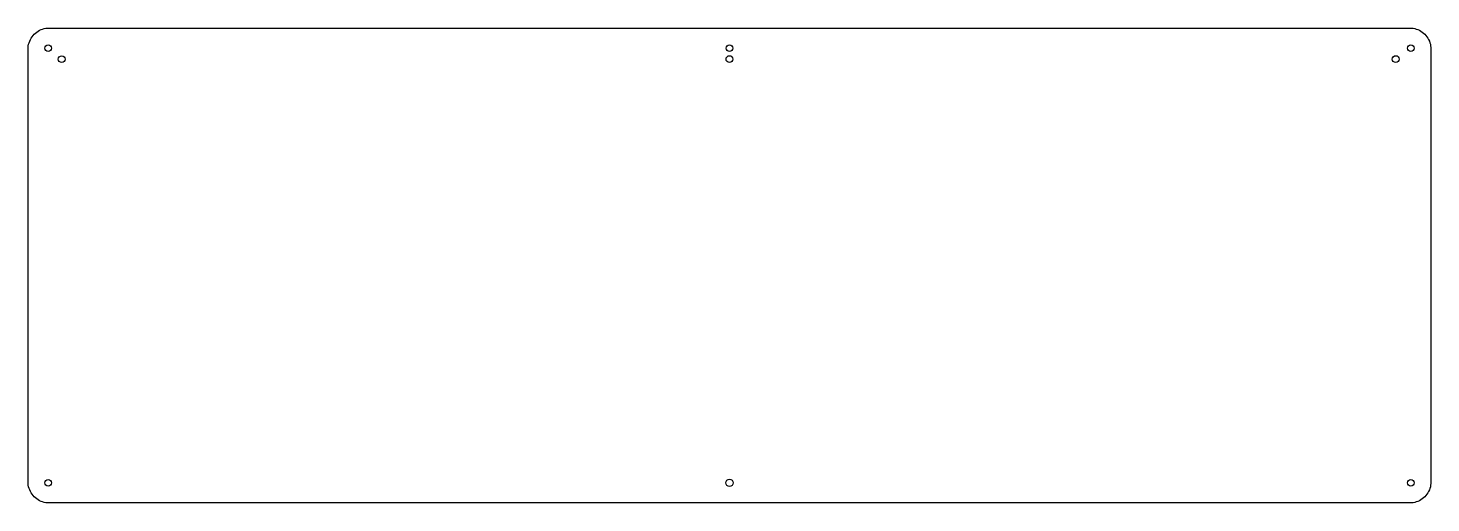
# Model space of a CAD drawing. Header units: inches. Extents: x 0 to 331, y 0 to 112.
import ezdxf

# ---------------------------------------------------------------- set-up
doc = ezdxf.new("R2010")
doc.units = ezdxf.units.IN
doc.header["$MEASUREMENT"] = 0
doc.layers.get('0').update_dxf_attribs({"lineweight": 25, "true_color": 0xffffff})

msp = doc.modelspace()

# ---------------------------------------------------------------- linework, layer by layer
at = {"color": 0}
for p, q in [((0.38, 109.16), (0.54, 109.52)), ((0.54, 109.52), (0.74, 109.86)), ((0.74, 109.86), (0.95, 110.19)), ((0.95, 110.19), (1.2, 110.5)), ((1.2, 110.5), (1.46, 110.78)), ((1.46, 110.78), (1.75, 111.05)), ((1.75, 111.05), (2.06, 111.29)), ((2.06, 111.29), (2.39, 111.51)), ((2.39, 111.51), (2.73, 111.71)), ((2.73, 111.71), (3.09, 111.87)), ((3.09, 111.87), (3.45, 112.01)), ((3.45, 112.01), (3.83, 112.11)), ((3.83, 112.11), (4.22, 112.19)), ((4.22, 112.19), (4.61, 112.23)), ((4.61, 112.23), (5, 112.25)), ((5, 112.25), (326.33, 112.25)), ((326.33, 112.25), (326.72, 112.23)), ((326.72, 112.23), (327.11, 112.19)), ((327.11, 112.19), (327.49, 112.11)), ((327.49, 112.11), (327.87, 112.01)), ((327.87, 112.01), (328.24, 111.87)), ((328.24, 111.87), (328.6, 111.71)), ((328.6, 111.71), (328.94, 111.51)), ((328.94, 111.51), (329.26, 111.29)), ((329.26, 111.29), (329.57, 111.05)), ((329.57, 111.05), (329.86, 110.78)), ((329.86, 110.78), (330.13, 110.5)), ((330.13, 110.5), (330.37, 110.19)), ((330.37, 110.19), (330.59, 109.86)), ((330.59, 109.86), (330.78, 109.52)), ((330.78, 109.52), (330.95, 109.16)), ((0, 107.25), (0.02, 107.64)), ((0, 5), (0, 107.25)), ((0.02, 107.64), (0.06, 108.03)), ((0.06, 108.03), (0.14, 108.42)), ((0.14, 108.42), (0.24, 108.79)), ((0.24, 108.79), (0.38, 109.16)), ((330.95, 109.16), (331.08, 108.79)), ((331.08, 108.79), (331.19, 108.42)), ((331.19, 108.42), (331.26, 108.03)), ((331.26, 108.03), (331.31, 107.64)), ((331.31, 107.64), (331.33, 107.25)), ((331.33, 107.25), (331.33, 5)), ((0.02, 4.61), (0, 5)), ((0.06, 4.22), (0.02, 4.61)), ((0.14, 3.83), (0.06, 4.22)), ((0.24, 3.45), (0.14, 3.83)), ((0.38, 3.09), (0.24, 3.45)), ((331.08, 3.45), (330.95, 3.09)), ((331.19, 3.83), (331.08, 3.45)), ((331.26, 4.22), (331.19, 3.83)), ((331.31, 4.61), (331.26, 4.22)), ((331.33, 5), (331.31, 4.61)), ((0.54, 2.73), (0.38, 3.09)), ((0.74, 2.39), (0.54, 2.73)), ((0.95, 2.06), (0.74, 2.39)), ((1.2, 1.75), (0.95, 2.06)), ((1.46, 1.46), (1.2, 1.75)), ((1.75, 1.2), (1.46, 1.46)), ((2.06, 0.95), (1.75, 1.2)), ((2.39, 0.73), (2.06, 0.95)), ((2.73, 0.54), (2.39, 0.73)), ((3.09, 0.38), (2.73, 0.54)), ((3.45, 0.24), (3.09, 0.38)), ((3.83, 0.14), (3.45, 0.24)), ((4.22, 0.06), (3.83, 0.14)), ((4.61, 0.01), (4.22, 0.06)), ((5, 0), (4.61, 0.01)), ((326.72, 0.01), (326.33, 0)), ((327.11, 0.06), (326.72, 0.01)), ((327.49, 0.14), (327.11, 0.06)), ((327.87, 0.24), (327.49, 0.14)), ((328.24, 0.38), (327.87, 0.24)), ((328.6, 0.54), (328.24, 0.38)), ((328.94, 0.73), (328.6, 0.54)), ((329.26, 0.95), (328.94, 0.73)), ((329.57, 1.2), (329.26, 0.95)), ((329.86, 1.46), (329.57, 1.2)), ((330.13, 1.75), (329.86, 1.46)), ((330.37, 2.06), (330.13, 1.75)), ((330.59, 2.39), (330.37, 2.06)), ((330.78, 2.73), (330.59, 2.39)), ((330.95, 3.09), (330.78, 2.73)), ((326.33, 0), (5, 0))]:
    msp.add_line(p, q, dxfattribs=at)
for centre, radius in [((4.74, 107.5), 0.801), ((165.66, 107.5), 0.801), ((326.57, 107.5), 0.801), ((7.95, 104.9), 0.801), ((165.65, 104.91), 0.801), ((323, 104.91), 0.801), ((4.74, 4.75), 0.801), ((165.66, 4.75), 0.854), ((326.57, 4.75), 0.801)]:
    msp.add_circle(centre, radius)

doc.saveas('drawing.dxf')
